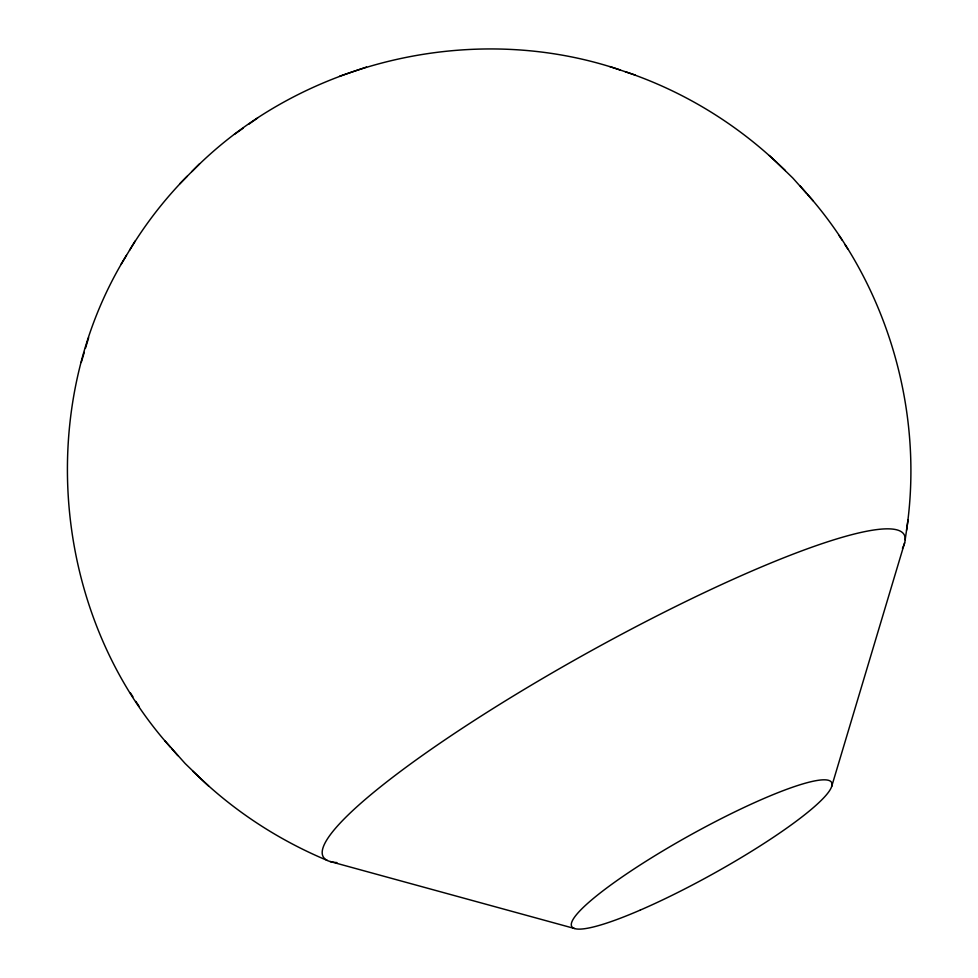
<?xml version="1.0" encoding="UTF-8"?>
<svg xmlns="http://www.w3.org/2000/svg" width="978" height="978" viewBox="0 0 978 978"><rect width="100%" height="100%" fill="white"/><g stroke="black" fill="none" stroke-linecap="round" stroke-linejoin="round"><path stroke-width="1.47" d="M906.545 530.308C924.283 410.992 887.242 284.83 807.473 194.292M905.163 539.844L908.036 519.954M126.443 255.417C33.289 406.445 52.176 615.211 170.527 747.29M81.247 362.422L84.242 352.41M85.514 348.119L88.643 337.667M831.691 786.422L904.638 542.79M129.536 250.319C145.746 223.51 165.148 198.546 187.177 176.272M120.991 264.451L135.135 241.028M191.908 171.566C300.649 60.832 473.328 20.122 620.186 69.976M179.72 183.827L199.488 163.888M248.779 124.218L257.556 118.045M234.402 134.365L243.106 128.24M366.481 67.066L339.586 76.235M330.124 861.52L574.477 928.489M625.297 71.736C681.752 90.697 734.001 122.189 777.363 163.008M609.881 66.565L635.248 75.037M327.275 860.432C280.662 840.958 237.385 813.28 200.637 778.561M777.816 163.497L792.828 178.045L813.268 200.955M164.732 740.627L185.172 763.537L200.184 778.085M769.331 155.502L785.358 170.551M192.642 771.031L208.669 786.08M800.2 185.967L806.483 193.192M171.517 748.39L177.8 755.615M839.026 235.405L842.119 240.148M845.053 244.757L847.694 248.803M130.306 692.779L132.947 696.825M135.881 701.434L138.974 706.177M336.921 862.572A332.129 50.233 -29 0 1 587.265 652.962A332.129 50.233 -29 0 1 902.437 548.303M640.333 910.053A148.534 22.47 -29 0 0 831.972 783.525A148.534 22.47 -29 0 0 632.729 869.821A148.534 22.47 -29 0 0 640.333 910.053"/></g></svg>
